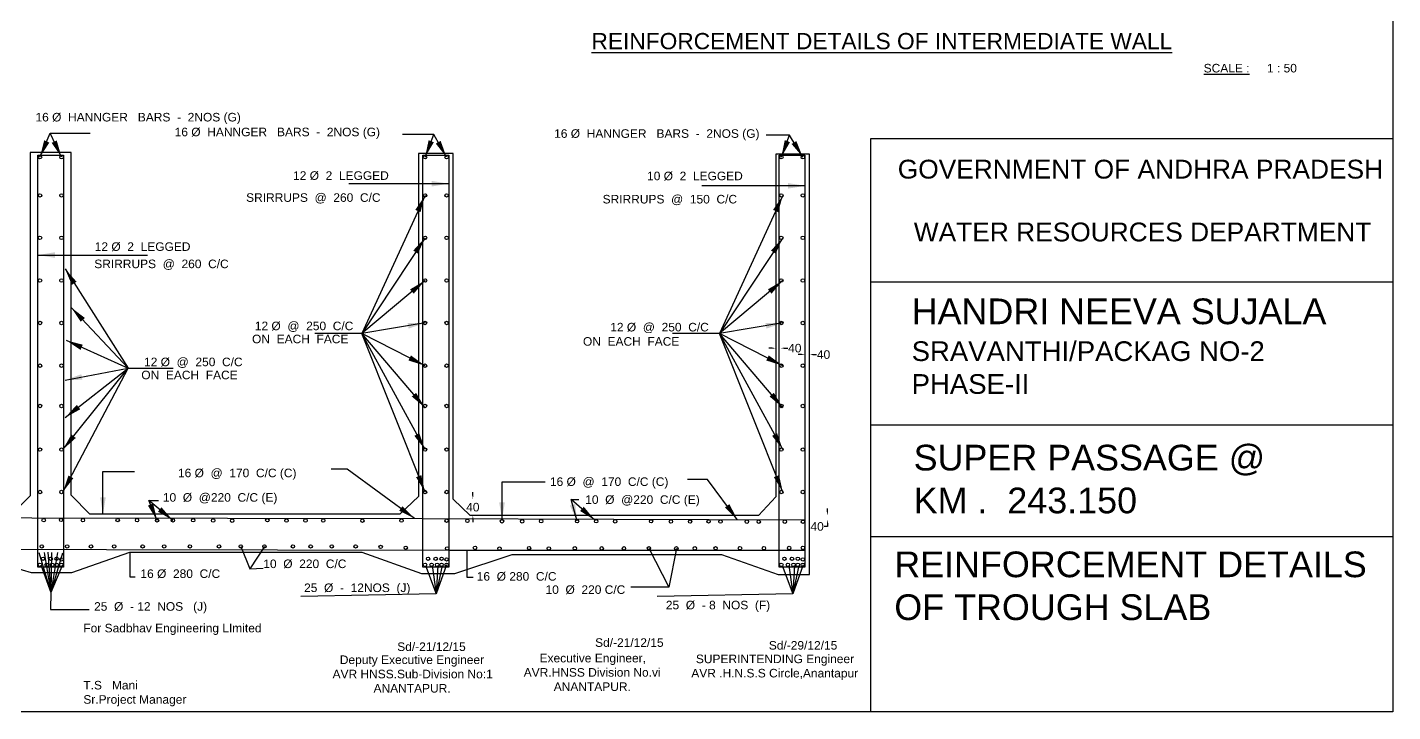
# Model space of a CAD drawing. Header units: inches. Extents: x 136 to 450, y 20 to 187.
# Drawn here: x 291 to 450.5, y 20.4 to 100.3 of the extents above; entities that cross this region are included whole.
import ezdxf

# ---------------------------------------------------------------- set-up
doc = ezdxf.new("R2010")
doc.units = ezdxf.units.IN
doc.header["$MEASUREMENT"] = 0
doc.layers.add('DIMENSIONS', color=7, linetype='Continuous')
doc.layers.add('TEXT', color=1, linetype='Continuous')
doc.styles.get("Standard").update_dxf_attribs({"font": 'arial.ttf', "height": 1})
doc.dimstyles.get("Standard").update_dxf_attribs({"dimtxt": 1, "dimasz": 0.4, "dimexe": 0.18, "dimexo": 0.0625, "dimgap": 0.09, "dimtad": 0, "dimtih": 1, "dimtoh": 1, "dimdec": 4, "dimzin": 0, "dimdsep": 46, "dimtxsty": 'Standard', "dimcen": 0.09, "dimse1": 1, "dimse2": 1, "dimadec": 0, "dimazin": 0, "dimtfac": 1, "dimtdec": 4, "dimtofl": 0, "dimtmove": 0, "dimatfit": 3, "dimfxl": 1, "dimtolj": 1, "dimtzin": 0, "dimarcsym": 0})

# ---------------------------------------------------------------- blocks, each defined once
blk = doc.blocks.new('*D39')
at = {"layer": 'Defpoints', "color": 0, "transparency": 16777216}
for p in [(340.74, 45.25), (342.73, 43.34), (343.04, 43.34)]:
    blk.add_point(p, dxfattribs=at)
at = {"layer": 'DIMENSIONS', "color": 0, "lineweight": -2, "transparency": 16777216}
for p, q in [((343.04, 45.65), (343.04, 46.05)), ((343.04, 42.94), (343.04, 42.54))]:
    blk.add_line(p, q, dxfattribs=at)
at = {"layer": 'DIMENSIONS', "color": 0, "transparency": 16777216}
for points in [[(342.98, 45.65), (343.11, 45.65), (343.04, 45.25)], [(342.98, 42.94), (343.11, 42.94), (343.04, 43.34)]]:
    blk.add_solid(points, dxfattribs=at)
at = {"layer": 'DIMENSIONS', "color": 0, "transparency": 16777216, "insert": (343.04, 44.29), "char_height": 1, "attachment_point": 5}
blk.add_mtext('\\A1;40', dxfattribs=at)
blk = doc.blocks.new('*D40')
at = {"layer": 'Defpoints', "color": 0, "transparency": 16777216}
for p in [(376.4, 43.34), (376.39, 42.84), (384.47, 42.84)]:
    blk.add_point(p, dxfattribs=at)
at = {"layer": 'TEXT', "color": 0, "lineweight": -2, "transparency": 16777216}
for p, q in [((384.47, 43.74), (384.47, 44.14)), ((384.47, 42.04), (384.07, 42.04)), ((384.47, 42.44), (384.47, 42.04))]:
    blk.add_line(p, q, dxfattribs=at)
at = {"layer": 'TEXT', "color": 0, "transparency": 16777216}
for points in [[(384.41, 43.74), (384.54, 43.74), (384.47, 43.34)], [(384.41, 42.44), (384.54, 42.44), (384.47, 42.84)]]:
    blk.add_solid(points, dxfattribs=at)
at = {"layer": 'TEXT', "color": 0, "transparency": 16777216, "insert": (383.25, 42.04), "char_height": 1, "attachment_point": 5}
blk.add_mtext('\\A1;40', dxfattribs=at)
blk = doc.blocks.new('*D41')
at = {"layer": 'Defpoints', "color": 0, "transparency": 16777216}
for p in [(378.41, 62.86), (379.01, 62.86), (379.01, 62.86)]:
    blk.add_point(p, dxfattribs=at)
at = {"layer": 'TEXT', "color": 0, "lineweight": -2, "transparency": 16777216}
for p, q in [((378.01, 62.86), (377.61, 62.86)), ((379.41, 62.86), (379.81, 62.86))]:
    blk.add_line(p, q, dxfattribs=at)
at = {"layer": 'TEXT', "color": 0, "transparency": 16777216}
for points in [[(378.01, 62.93), (378.01, 62.79), (378.41, 62.86)], [(379.41, 62.93), (379.41, 62.79), (379.01, 62.86)]]:
    blk.add_solid(points, dxfattribs=at)
at = {"layer": 'TEXT', "color": 0, "transparency": 16777216, "insert": (380.64, 62.86), "char_height": 1, "attachment_point": 5}
blk.add_mtext('\\A1;40', dxfattribs=at)
blk = doc.blocks.new('*D42')
at = {"layer": 'Defpoints', "color": 0, "transparency": 16777216}
for p in [(381.83, 62.11), (382.37, 62.11), (382.37, 62.11)]:
    blk.add_point(p, dxfattribs=at)
at = {"layer": 'TEXT', "color": 0, "lineweight": -2, "transparency": 16777216}
for p, q in [((381.43, 62.11), (381.03, 62.11)), ((382.77, 62.11), (383.17, 62.11))]:
    blk.add_line(p, q, dxfattribs=at)
at = {"layer": 'TEXT', "color": 0, "transparency": 16777216}
for points in [[(381.43, 62.18), (381.43, 62.04), (381.83, 62.11)], [(382.77, 62.18), (382.77, 62.04), (382.37, 62.11)]]:
    blk.add_solid(points, dxfattribs=at)
at = {"layer": 'TEXT', "color": 0, "transparency": 16777216, "insert": (384, 62.11), "char_height": 1, "attachment_point": 5}
blk.add_mtext('\\A1;40', dxfattribs=at)

msp = doc.modelspace()

# ---------------------------------------------------------------- linework, layer by layer
at = {"color": 0}
for points in [[(282.99372, 39.14155), (291.46645, 36.67638), (296.21813, 36.67638), (302.96917, 39.03777), (330.06022, 39.03777), (337.0549, 36.53019), (340.94541, 36.53019), (347.65132, 38.75474), (372.08717, 38.75474), (378.71817, 36.42601), (382.3747, 36.42601), (382.3747, 85.50582), (378.40757, 85.50582), (378.40757, 45.51153), (376.39595, 43.33573), (342.73405, 43.33573), (340.73841, 45.24864), (340.73841, 85.60473), (336.68788, 85.60473), (336.68788, 45.54975), (334.50625, 43.46238), (298.30674, 43.46238), (296.11999, 45.69952), (296.11999, 85.71883), (291.33082, 85.71883), (291.33082, 45.60851), (289.27417, 43.55973)], [(200.19558, 43.21509), (337.209, 42.95824), (381.83287, 42.8203)], [(200.19558, 39.54315), (340.22014, 39.25522), (381.83287, 39.25522)], [(293.69696, 32.34722), (298.23387, 32.34722)]]:
    msp.add_lwpolyline(points, dxfattribs=at)
for points in [[(292.24099, 85.40928), (295.25213, 85.40928), (295.25213, 37.2874), (292.24099, 37.2874)], [(337.209, 85.40928), (340.22014, 85.40928), (340.22014, 37.2874), (337.209, 37.2874)], [(378.82173, 85.40928), (381.83287, 85.40928), (381.83287, 37.2874), (378.82173, 37.2874)]]:
    msp.add_lwpolyline(points, close=True, dxfattribs=at)
for centre in [(292.48771, 85.16242), (295.00098, 85.16242), (337.45572, 85.16242), (339.96899, 85.16242), (379.06845, 85.16242), (381.58172, 85.16242), (292.48771, 80.69332), (295.00098, 80.69332), (337.45572, 80.69332), (339.96899, 80.69332), (379.06845, 80.69332), (381.58172, 80.69332), (292.48771, 75.749), (295.00098, 75.749), (337.45572, 75.749), (339.96899, 75.749), (379.06845, 75.749), (381.58172, 75.749), (292.48771, 70.76067), (295.00098, 70.76067), (337.45572, 70.76067), (339.96899, 70.76067), (379.06845, 70.76067), (381.58172, 70.76067), (292.48771, 65.80194), (295.00098, 65.80194), (337.45572, 65.80194), (339.96899, 65.80194), (379.06845, 65.80194), (381.58172, 65.80194), (292.48771, 60.81361), (295.00098, 60.81361), (337.45572, 60.81361), (339.96899, 60.81361), (379.06845, 60.81361), (381.58172, 60.81361), (292.48771, 56.11204), (295.00098, 56.11204), (337.45572, 56.11204), (339.96899, 56.11204), (379.06845, 56.11204), (381.58172, 56.11204), (292.48771, 51.02247), (295.00098, 51.02247), (337.45572, 51.02247), (339.96899, 51.02247), (379.06845, 51.02247), (381.58172, 51.02247), (292.48771, 46.06344), (295.00098, 46.06344), (337.45572, 46.06344), (339.96899, 46.06344), (379.06845, 46.06344), (381.58172, 46.06344), (292.91788, 42.78209), (294.94735, 42.80962), (297.50205, 42.77298), (301.56098, 42.79134), (303.82385, 42.7732), (306.16554, 42.75485), (308.01134, 42.75485), (310.37534, 42.76412), (312.70785, 42.73659), (314.93016, 42.71823), (319.04077, 42.76314), (321.27227, 42.72643), (323.49458, 42.73561), (325.56996, 42.73561), (330.14265, 42.71809), (334.70622, 42.72568), (339.97234, 42.71737), (342.40766, 42.70269), (346.44738, 42.64243), (348.79885, 42.64243), (351.02221, 42.6575), (355.21004, 42.65763), (357.44092, 42.6501), (359.65856, 42.64044), (363.86156, 42.65244), (366.17628, 42.6218), (368.41588, 42.6098), (370.57142, 42.6278), (371.96225, 42.61594), (375.04245, 42.60394), (376.42944, 42.59794), (379.48109, 42.60055), (381.60205, 42.59585), (292.69435, 39.70997), (295.65777, 39.70997), (298.44937, 39.70997), (301.14792, 39.70997), (304.47458, 39.70997), (306.98702, 39.70997), (309.99893, 39.70997), (313.39538, 39.70997), (315.93109, 39.70997), (318.69942, 39.70997), (322.02609, 39.70997), (324.09652, 39.70997), (326.56244, 39.70997), (329.35404, 39.70997), (292.84456, 38.26835), (293.73138, 38.26835), (294.42041, 38.26835), (295.00098, 38.19183), (332.27198, 39.65018), (335.20556, 39.55245), (337.81257, 38.26835), (338.69939, 38.26835), (339.38842, 38.26835), (339.96899, 38.19183), (340.04596, 39.47909), (343.29562, 39.55083), (346.15226, 39.46299), (349.60535, 39.51946), (351.91327, 39.4813), (354.95198, 39.49385), (358.10029, 39.48771), (360.68068, 39.48771), (363.60639, 39.50025), (366.80663, 39.48726), (368.96838, 39.49246), (371.3866, 39.49797), (374.24098, 39.50349), (377.03042, 39.50352), (379.4253, 38.26835), (379.98077, 39.52444), (380.31211, 38.26835), (381.00115, 38.26835), (381.58172, 38.19183), (381.58781, 39.5487), (292.48771, 37.56059), (293.25926, 37.56059), (293.91001, 37.56059), (294.42041, 37.56059), (295.00098, 37.56059), (337.45572, 37.56059), (338.22726, 37.56059), (338.87802, 37.56059), (339.38842, 37.56059), (339.96899, 37.56059), (379.06845, 37.56059), (379.83999, 37.56059), (380.49075, 37.56059), (381.00115, 37.56059), (381.58172, 37.56059)]:
    msp.add_circle(centre, 0.19961, dxfattribs=at)
at = {"layer": 'TEXT', "color": 0}
for points in [[(450.47057, 20.41341), (135.85003, 20.41341), (135.85003, 187.08492), (450.47057, 187.08492)], [(389.53059, 87.36088), (450.47057, 87.36088), (450.47057, 20.41341), (389.53059, 20.41341)]]:
    msp.add_lwpolyline(points, close=True, dxfattribs=at)
for points in [[(389.53059, 70.59319), (450.47057, 70.59319)], [(450.47057, 53.88714), (389.53059, 53.88714)], [(389.53059, 40.87985), (450.47057, 40.87985)]]:
    msp.add_lwpolyline(points, dxfattribs=at)

# ---------------------------------------------------------------- texts
for s, height, p in [('%%UREINFORCEMENT DETAILS OF INTERMEDIATE WALL', 1.9, (356.89373, 97.76604)), ('%%USCALE :', 1, (428.39454, 95.05732)), ('1 : 50', 1, (435.78913, 95.05732)), ('16 Ø  HANNGER   BARS  -  2NOS (G)', 1, (291.96173, 89.33455)), ('16 Ø  HANNGER   BARS  -  2NOS (G)', 1, (308.21652, 87.60504)), ('16 Ø  HANNGER   BARS  -  2NOS (G)', 1, (352.53575, 87.42324)), ('12 Ø  2  LEGGED', 1, (322.04505, 82.51701)), ('10 Ø  2  LEGGED', 1, (363.38862, 82.47105)), ('SRIRRUPS  @  260  C/C', 1, (316.56073, 79.94773)), ('SRIRRUPS  @  150  C/C', 1, (358.19765, 79.75826)), ('12 Ø  2  LEGGED', 1, (298.8834, 74.22063)), ('SRIRRUPS  @  260  C/C', 1, (298.82572, 72.20419)), ('12 Ø  @  250  C/C', 1, (317.57477, 64.96004)), ('12 Ø  @  250  C/C', 1, (359.08919, 64.81635)), ('ON  EACH  FACE', 1, (317.25321, 63.43429)), ('ON  EACH  FACE', 1, (355.90188, 63.14748)), ('12 Ø  @  250  C/C', 1, (304.64203, 60.75638)), ('ON  EACH  FACE', 1, (304.32047, 59.23064)), ('16 Ø  @  170  C/C (C)', 1, (308.60337, 47.7909)), ('16 Ø  @  170  C/C (C)', 1, (352.04255, 46.77165)), ('10  Ø  @220  C/C (E)', 1, (306.8387, 44.93253)), ('10  Ø  @220  C/C (E)', 1, (356.16695, 44.67835)), ('16 Ø  280  C/C', 1, (304.21701, 36.02737)), ('10  Ø  220  C/C', 1, (318.56952, 37.1816)), ('16  Ø 280  C/C', 1, (343.49608, 35.71264)), ('25  Ø  -  12NOS  (J)', 1, (323.33094, 34.38256)), ('10  Ø  220 C/C', 1, (351.53094, 34.16674)), ('25  Ø  - 12  NOS   (J)', 1, (298.80441, 32.20018)), ('25  Ø  - 8  NOS  (F)', 1, (365.58232, 32.36456)), ('Sd/-21/12/15', 1, (357.32056, 27.98387)), ('Sd/-29/12/15', 1, (377.60799, 27.66152)), ('Sd/-21/12/15', 1, (334.21091, 27.50209))]:
    msp.add_text(s, height=height, dxfattribs=at).set_placement(p)
at = {"layer": 'TEXT', "color": 0, "attachment_point": 1}
for s, insert, char_height, width in [('\\pi0.21158;GOVERNMENT OF ANDHRA PRADESH\\P\\pi28.352;\\P\\pi1.2328; WATER RESOURCES DEPARTMENT', (392.45476, 84.8648), 2.2, 56.7047436), ('HANDRI NEEVA SUJALA \\H2.3000;SRAVANTHI/PACKAG NO-2 PHASE-II', (394.29029, 68.66199), 3, 55.6202522), ('SUPER PASSAGE @ KM .  243.150', (394.52118, 51.57977), 3, 41.0545703), ('REINFORCEMENT DETAILS OF TROUGH SLAB', (392.26171, 39.11746), 3, 55.1869031), ('For Sadbhav Engineering LImited \\P\\P\\P\\PT.S   Mani \\PSr.Project Manager ', (297.55129, 30.67748), 1, 21.6192942), ('\\pi2.9398;Executive Engineer, \\P\\pi1.0865;AVR.HNSS Division No.vi \\P\\pi4.5937;ANANTAPUR.', (347.89525, 27.16943), 1, 18.0699831), ('\\pi1.5671;SUPERINTENDING Engineer \\P\\pi1.0302;AVR .H.N.S.S Circle,Anantapur', (367.52477, 27.07975), 1, 21.567263), ('\\pi0.91722;Deputy Executive Engineer \\P\\pi0.07138;AVR HNSS.Sub-Division No:1 \\P\\pi4.8572;ANANTAPUR.', (326.58741, 26.9776), 1, 18.5970567)]:
    msp.add_mtext(s, dxfattribs=dict(at, insert=insert, char_height=char_height, width=width))

# ---------------------------------------------------------------- dimensions: what is measured, and where the dimension line sits
at = {"layer": 'DIMENSIONS', "color": 0}
dim = msp.add_linear_dim(base=(343.04468, 43.33573), p1=(340.73841, 45.24864), p2=(342.73405, 43.33573), angle=90, text='40', dimstyle='Standard', dxfattribs=at)
dim.commit()
dim.dimension.update_dxf_attribs({"geometry": '*D39', "text_midpoint": (343.04468, 44.29218)})
at = {"layer": 'TEXT', "color": 0}
for base, p1, p2, picture, middle in [((379.01313, 62.8605), (378.40757, 62.8605), (379.01313, 62.8605), '*D41', (380.63778, 62.8605)), ((382.3747, 62.10991), (381.83287, 62.10991), (382.3747, 62.10991), '*D42', (383.99935, 62.10991))]:
    dim = msp.add_linear_dim(base=base, p1=p1, p2=p2, text='40', dimstyle='Standard', dxfattribs=at)
    dim.commit()
    dim.dimension.update_dxf_attribs({"geometry": picture, "text_midpoint": middle})
dim = msp.add_linear_dim(base=(384.47302, 42.83711), p1=(376.39595, 43.33573), p2=(376.39441, 42.83711), angle=90, text='40', dimstyle='Standard', dxfattribs=at)
dim.commit()
dim.dimension.update_dxf_attribs({"geometry": '*D40', "text_midpoint": (383.24837, 42.03711)})

# ---------------------------------------------------------------- leaders
at = {"color": 0}
for points, override in [([(292.48771, 85.16242), (293.68413, 87.95588)], {"dimasz": 2, "dimgap": 0.09, "dimtad": 0}), ([(295.00098, 85.16242), (293.68413, 87.95588), (298.33087, 87.95588)], {"dimasz": 2, "dimgap": 0.09, "dimtad": 0}), ([(339.96899, 85.16242), (338.48805, 87.81455), (334.83111, 87.81455)], {"dimasz": 2, "dimgap": 0.09, "dimtad": 0}), ([(337.45572, 85.16242), (338.48805, 87.81455)], {"dimasz": 2, "dimgap": 0.09, "dimtad": 0}), ([(381.58172, 85.16242), (380.03546, 87.7165), (377.29316, 87.7165)], {"dimasz": 2, "dimgap": 0.09, "dimtad": 0}), ([(379.06845, 85.16242), (380.03546, 87.7165)], {"dimasz": 2, "dimgap": 0.09, "dimtad": 0}), ([(340.22014, 82.06739), (328.53782, 82.06739)], {"dimasz": 2, "dimgap": 0.09, "dimtad": 0}), ([(381.83287, 81.81687), (369.78902, 81.81687)], {"dimasz": 2, "dimgap": 0.09, "dimtad": 0}), ([(337.45572, 80.69332), (330.07106, 64.55582), (324.57451, 64.55582)], {"dimasz": 2, "dimgap": 0.09, "dimtad": 0}), ([(379.24178, 80.69332), (371.85712, 64.55582), (366.36057, 64.55582)], {"dimasz": 2, "dimgap": 0.09, "dimtad": 0}), ([(337.45572, 75.749), (330.07106, 64.55582)], {"dimasz": 2, "dimgap": 0.09, "dimtad": 0}), ([(379.24178, 75.749), (371.85712, 64.55582)], {"dimasz": 2, "dimgap": 0.09, "dimtad": 0}), ([(292.24099, 73.73439), (305.0489, 73.73439)], {"dimasz": 2, "dimgap": 0.09, "dimtad": 0}), ([(295.41231, 72.12372), (302.78956, 60.5249), (308.05605, 60.5249)], {"dimasz": 2, "dimgap": 0.09, "dimtad": 0}), ([(337.45572, 70.76067), (330.07106, 64.55582)], {"dimasz": 2, "dimgap": 0.09, "dimtad": 0}), ([(379.24178, 70.76067), (371.85712, 64.55582)], {"dimasz": 2, "dimgap": 0.09, "dimtad": 0}), ([(296.11741, 67.62299), (302.78956, 60.5249)], {"dimasz": 2, "dimgap": 0.09, "dimtad": 0}), ([(337.45572, 65.80194), (330.07106, 64.55582)], {"dimasz": 2, "dimgap": 0.09, "dimtad": 0}), ([(379.24178, 65.80194), (371.85712, 64.55582)], {"dimasz": 2, "dimgap": 0.09, "dimtad": 0}), ([(337.45572, 60.81361), (330.07106, 64.55582)], {"dimasz": 2, "dimgap": 0.09, "dimtad": 0}), ([(337.45572, 55.91243), (330.07106, 64.55582)], {"dimasz": 2, "dimgap": 0.09, "dimtad": 0}), ([(337.45572, 51.02247), (330.07106, 64.55582)], {"dimasz": 2, "dimgap": 0.09, "dimtad": 0}), ([(337.45572, 46.06344), (330.07106, 64.55582)], {"dimasz": 2, "dimgap": 0.09, "dimtad": 0}), ([(379.24178, 60.81361), (371.85712, 64.55582)], {"dimasz": 2, "dimgap": 0.09, "dimtad": 0}), ([(379.24178, 55.91243), (371.85712, 64.55582)], {"dimasz": 2, "dimgap": 0.09, "dimtad": 0}), ([(379.24178, 51.02247), (371.85712, 64.55582)], {"dimasz": 2, "dimgap": 0.09, "dimtad": 0}), ([(379.24178, 46.06344), (371.85712, 64.55582)], {"dimasz": 2, "dimgap": 0.09, "dimtad": 0}), ([(295.52932, 63.77847), (302.78956, 60.5249)], {"dimasz": 2, "dimgap": 0.09, "dimtad": 0}), ([(295.16116, 51.02247), (302.78956, 60.5249)], {"dimasz": 2, "dimgap": 0.09, "dimtad": 0}), ([(295.16116, 46.06344), (302.78956, 60.5249)], {"dimasz": 2, "dimgap": 0.09, "dimtad": 0}), ([(295.41231, 59.1261), (302.78956, 60.5249)], {"dimasz": 2, "dimgap": 0.09, "dimtad": 0}), ([(295.41231, 54.74626), (302.78956, 60.5249)], {"dimasz": 2, "dimgap": 0.09, "dimtad": 0}), ([(299.8416, 43.46238), (299.8416, 48.46239), (303.52159, 48.46239)], {"dimasz": 2, "dimgap": 0.09, "dimtad": 0}), ([(336.24377, 42.96005), (328.36804, 48.73604), (326.47646, 48.73604)], {"dimasz": 2, "dimgap": 0.09, "dimtad": 0}), ([(346.44738, 42.84204), (346.44738, 47.26532), (351.47848, 47.26532)], {"dimasz": 2, "dimgap": 0.09, "dimtad": 0}), ([(373.93038, 42.84473), (370.46036, 47.54041), (368.10198, 47.54041)], {"dimasz": 2, "dimgap": 0.09, "dimtad": 0}), ([(306.16554, 42.75485), (305.19794, 45.06985)], {"dimasz": 2, "dimgap": 0.09, "dimtad": 0}), ([(308.01134, 42.75485), (305.19794, 45.06985), (306.32357, 45.06985)], {"dimasz": 2, "dimgap": 0.09, "dimtad": 0}), ([(355.21004, 42.65763), (354.51178, 45.20694)], {"dimasz": 2, "dimgap": 0.09, "dimtad": 0}), ([(357.29054, 42.78137), (354.51178, 45.20694), (355.42144, 45.20694)], {"dimasz": 2, "dimgap": 0.09, "dimtad": 0}), ([(292.34532, 38.98774), (293.7416, 34.31358)], {"dimgap": 0.09, "dimtad": 0}), ([(292.96083, 38.98425), (293.7416, 34.31358)], {"dimgap": 0.09, "dimtad": 0}), ([(293.42139, 39.03047), (293.7416, 34.31358)], {"dimgap": 0.09, "dimtad": 0}), ([(293.84765, 38.98425), (293.7416, 34.31358)], {"dimgap": 0.09, "dimtad": 0}), ([(294.53668, 38.98425), (293.7416, 34.31358)], {"dimgap": 0.09, "dimtad": 0}), ([(295.11725, 38.90774), (293.7416, 34.31358)], {"dimgap": 0.09, "dimtad": 0}), ([(302.96917, 39.03777), (302.96917, 36.14751), (303.58834, 36.14751)], {"dimgap": 0.09, "dimtad": 0}), ([(315.93109, 39.70997), (317.0015, 37.09367)], {"dimgap": 0.09, "dimtad": 0}), ([(318.69942, 39.70997), (317.0015, 37.09367), (318.56952, 37.1816)], {"dimgap": 0.09, "dimtad": 0}), ([(342.35129, 39.25522), (342.35129, 36.10192), (343.08493, 36.10192)], {"dimgap": 0.09, "dimtad": 0}), ([(366.80663, 39.48726), (365.91388, 34.96385), (361.50985, 34.96385)], {"dimgap": 0.09, "dimtad": 0}), ([(363.60639, 39.50025), (365.91388, 34.96385)], {"dimgap": 0.09, "dimtad": 0}), ([(292.59204, 37.56059), (293.7416, 34.31358)], {"dimgap": 0.09, "dimtad": 0}), ([(295.10532, 37.56059), (293.7416, 34.31358), (293.69696, 32.34722)], {"dimgap": 0.09, "dimtad": 0}), ([(339.96899, 37.56059), (338.77601, 34.15636), (322.93996, 33.87889)], {"dimgap": 0.09, "dimtad": 0}), ([(337.52909, 37.49858), (338.77601, 34.15636)], {"dimgap": 0.09, "dimtad": 0}), ([(338.30064, 37.49858), (338.77601, 34.15636)], {"dimgap": 0.09, "dimtad": 0}), ([(338.95139, 37.49858), (338.77601, 34.15636)], {"dimgap": 0.09, "dimtad": 0}), ([(339.46179, 37.49858), (338.77601, 34.15636)], {"dimgap": 0.09, "dimtad": 0}), ([(381.61594, 37.56059), (380.42295, 34.15636), (364.5869, 33.87889)], {"dimgap": 0.09, "dimtad": 0}), ([(379.17603, 37.49858), (380.42295, 34.15636)], {"dimgap": 0.09, "dimtad": 0}), ([(379.94758, 37.49858), (380.42295, 34.15636)], {"dimgap": 0.09, "dimtad": 0}), ([(380.59834, 37.49858), (380.42295, 34.15636)], {"dimgap": 0.09, "dimtad": 0}), ([(381.10873, 37.49858), (380.42295, 34.15636)], {"dimgap": 0.09, "dimtad": 0})]:
    msp.add_leader(points, dimstyle='Standard', override=override, dxfattribs=at)

doc.saveas('drawing.dxf')
